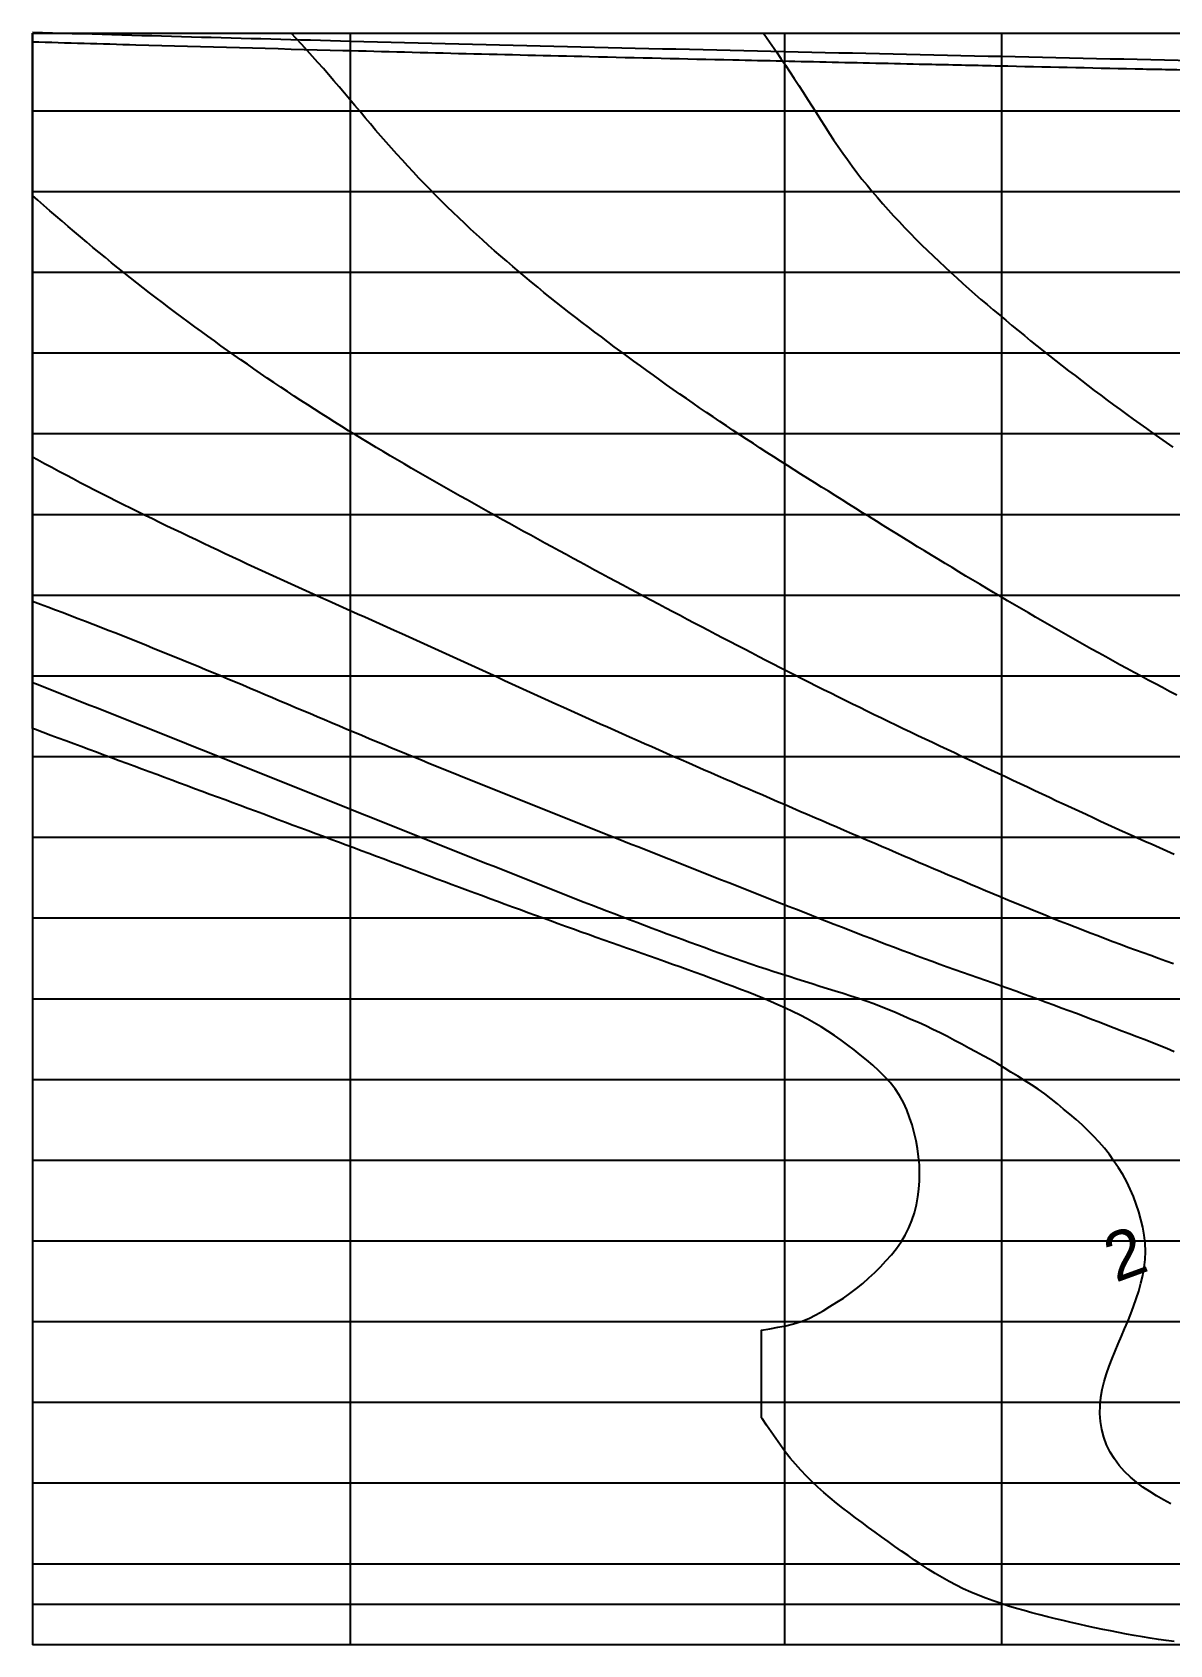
# Model space of a CAD drawing. Header units: millimetres. Extents: x 219888 to 472088, y 91183 to 209983.
# Drawn here: x 236014 to 250106, y 153745 to 173722 of the extents above; entities that cross this region are included whole.
import ezdxf

# ---------------------------------------------------------------- set-up
doc = ezdxf.new("R2010")
doc.units = ezdxf.units.MM
for name, color, linetype in [('Buttocks', 7, 'Continuous'), ('图纸', 7, 'Continuous'), ('网格线和标注', 7, 'Continuous')]:
    doc.layers.add(name, color=color, linetype=linetype)
doc.styles.get("Standard").update_dxf_attribs({"font": 'arial.ttf', "height": 600})

msp = doc.modelspace()

# ---------------------------------------------------------------- linework, layer by layer
at = {"layer": 'Buttocks', "color": 135}
for points in [[(250162.284, 163535.354), (250071.254, 163575.594), (249979.734, 163616.244), (249888.354, 163656.924), (249796.864, 163697.704), (249705.804, 163738.344), (249614.414, 163779.154), (249522.874, 163820.094), (249431.554, 163861.264), (249340.754, 163903.194), (249250.174, 163945.174), (249159.354, 163987.294), (249068.804, 164029.244), (248978.004, 164071.284), (248887.394, 164113.214), (248796.454, 164155.284), (248704.754, 164197.774), (248615.094, 164239.954), (248524.674, 164282.484), (248434.094, 164325.084), (248343.434, 164367.724), (248253.024, 164410.244), (248162.124, 164452.974), (248071.474, 164495.514), (247980.744, 164537.734), (247890.374, 164579.884), (247799.664, 164622.364), (247709.274, 164664.784), (247618.544, 164707.434), (247528.204, 164750.024), (247437.794, 164792.824), (247347.284, 164835.654), (247256.594, 164878.364), (247166.814, 164920.784), (247075.824, 164963.984), (246985.894, 165006.824), (246895.574, 165049.934), (246805.294, 165093.074), (246714.834, 165136.344), (246624.654, 165179.814), (246534.924, 165223.404), (246445.264, 165267.014), (246355.224, 165310.884), (246265.174, 165354.864), (246175.514, 165398.814), (246085.674, 165443.104), (245995.754, 165487.694), (245906.614, 165532.134), (245816.504, 165577.074), (245727.474, 165621.494), (245638.004, 165666.554), (245548.764, 165711.754), (245459.994, 165756.874), (245370.594, 165802.464), (245281.374, 165848.144), (245192.494, 165893.874), (245103.374, 165939.944), (245014.984, 165985.794), (244926.034, 166031.944), (244836.884, 166077.894), (244748.404, 166123.634), (244659.674, 166169.734), (244570.924, 166215.974), (244482.304, 166262.244), (244393.694, 166308.594), (244305.244, 166354.944), (244216.354, 166401.604), (244127.944, 166448.074), (244039.584, 166494.584), (243950.884, 166541.364), (243861.904, 166588.534), (243774.064, 166635.294), (243685.804, 166682.074), (243597.284, 166728.994), (243509.034, 166775.824), (243420.804, 166822.724), (243332.474, 166869.804), (243244.144, 166917.034), (243156.084, 166964.294), (243067.914, 167011.784), (242979.914, 167059.374), (242892.254, 167106.954), (242804.234, 167154.884), (242716.384, 167202.744), (242628.324, 167250.624), (242540.114, 167298.304), (242452.384, 167345.874), (242364.594, 167393.794), (242276.774, 167441.894), (242189.574, 167489.774), (242101.824, 167538.044), (242014.044, 167586.414), (241926.404, 167634.804), (241838.944, 167683.164), (241751.514, 167731.614), (241663.834, 167780.324), (241576.494, 167829.034), (241489.034, 167878.164), (241402.204, 167927.204), (241314.754, 167976.384), (241227.674, 168025.344), (241140.774, 168074.384), (241053.854, 168123.724), (240966.864, 168173.414), (240880.024, 168223.294), (240793.544, 168273.244), (240707.274, 168323.304), (240620.494, 168373.894), (240534.304, 168424.314), (240448.004, 168474.994), (240361.824, 168525.864), (240275.464, 168577.304), (240190.074, 168629.024), (240104.524, 168680.844), (240019.134, 168732.694), (239933.804, 168784.854), (239848.824, 168837.324), (239763.974, 168890.234), (239679.334, 168943.504), (239594.504, 168997.354), (239510.444, 169051.124), (239426.384, 169105.284), (239342.524, 169159.714), (239258.854, 169214.514), (239175.374, 169269.934), (239092.354, 169325.774), (239009.214, 169381.614), (238926.544, 169437.364), (238843.874, 169493.884), (238761.384, 169550.884), (238679.604, 169607.764), (238597.284, 169665.324), (238515.774, 169722.614), (238433.854, 169780.544), (238352.484, 169838.524), (238271.144, 169896.934), (238190.084, 169955.544), (238109.194, 170014.264), (238028.194, 170073.144), (237947.144, 170132.324), (237867.294, 170191.734), (237787.114, 170251.694), (237707.134, 170311.754), (237627.214, 170372.074), (237547.754, 170432.544), (237468.264, 170493.684), (237389.384, 170555.064), (237310.714, 170616.814), (237232.394, 170678.634), (237153.794, 170740.964), (237075.314, 170803.564), (236997.724, 170866.744), (236920.564, 170929.744), (236843.214, 170993.094), (236765.894, 171056.904), (236689.174, 171120.904), (236612.684, 171185.334), (236536.374, 171250.084), (236460.104, 171315.114), (236384.604, 171379.894), (236308.564, 171445.584), (236233.204, 171511.104), (236158.054, 171576.714), (236082.454, 171642.934), (236017.754, 171700.054), (236017.754, 171714.914), (236017.754, 171813.844), (236017.754, 171915.174), (236017.754, 172014.164), (236017.754, 172115.154), (236017.754, 172214.504), (236017.754, 172314.434), (236017.754, 172415.134), (236017.754, 172514.794), (236017.754, 172614.714), (236017.754, 172714.704), (236017.754, 172814.584), (236017.754, 172915.344), (236017.754, 173015.164), (236017.754, 173115.564), (236017.754, 173215.294), (236017.754, 173314.394), (236017.754, 173413.964), (236017.754, 173513.864), (236017.754, 173614.074), (236017.754, 173709.61)], [(250152.074, 162180.094), (250058.704, 162213.934), (249964.904, 162247.934), (249870.604, 162282.144), (249776.564, 162316.294), (249682.664, 162350.444), (249588.274, 162384.814), (249494.674, 162418.954), (249400.654, 162453.944), (249307.484, 162489.644), (249213.984, 162525.664), (249120.924, 162561.644), (249027.744, 162597.794), (248934.544, 162634.044), (248841.214, 162670.404), (248747.754, 162706.874), (248654.864, 162743.884), (248562.504, 162781.424), (248469.894, 162819.114), (248377.404, 162856.834), (248284.574, 162894.814), (248191.954, 162932.914), (248099.564, 162971.204), (248007.174, 163009.514), (247914.894, 163047.694), (247822.764, 163086.144), (247730.524, 163124.904), (247638.394, 163163.734), (247546.094, 163202.684), (247454.074, 163241.554), (247361.364, 163280.684), (247269.944, 163319.474), (247177.904, 163358.734), (247086.124, 163397.924), (246994.054, 163437.274), (246901.924, 163476.674), (246809.954, 163516.064), (246717.854, 163555.684), (246626.134, 163595.344), (246534.244, 163634.794), (246442.424, 163674.154), (246350.444, 163713.584), (246258.674, 163752.964), (246166.854, 163792.424), (246074.604, 163832.204), (245982.684, 163872.044), (245891.134, 163911.764), (245799.514, 163951.304), (245707.774, 163990.704), (245615.694, 164030.194), (245523.794, 164069.664), (245432.224, 164109.064), (245340.064, 164148.844), (245248.444, 164188.474), (245156.494, 164228.294), (245064.614, 164268.094), (244972.964, 164307.764), (244880.904, 164347.464), (244788.914, 164386.964), (244697.664, 164426.334), (244605.544, 164466.254), (244513.854, 164506.074), (244422.384, 164545.864), (244330.714, 164585.774), (244239.124, 164625.684), (244147.094, 164665.844), (244055.324, 164705.944), (243963.674, 164746.124), (243871.994, 164786.644), (243780.844, 164826.884), (243689.064, 164867.274), (243597.984, 164907.404), (243506.634, 164947.774), (243414.924, 164988.424), (243323.704, 165029.004), (243232.384, 165069.774), (243140.974, 165110.714), (243049.994, 165151.554), (242958.774, 165192.574), (242867.344, 165233.754), (242776.064, 165274.924), (242685.044, 165316.004), (242593.684, 165357.234), (242502.604, 165398.504), (242411.864, 165439.654), (242320.804, 165480.994), (242229.654, 165522.414), (242138.474, 165563.884), (242047.574, 165605.274), (241956.374, 165646.854), (241865.714, 165688.254), (241774.304, 165730.054), (241683.584, 165771.584), (241592.874, 165813.144), (241501.594, 165854.974), (241410.594, 165896.594), (241319.334, 165937.714), (241228.104, 165978.914), (241137.454, 166019.924), (241046.204, 166061.244), (240955.044, 166102.544), (240864.074, 166143.784), (240772.954, 166185.114), (240681.754, 166226.504), (240590.924, 166267.734), (240499.444, 166309.274), (240408.624, 166350.514), (240317.584, 166391.834), (240226.404, 166433.144), (240134.604, 166473.984), (240043.704, 166514.424), (239952.424, 166555.134), (239861.194, 166595.894), (239769.904, 166636.734), (239678.574, 166677.674), (239587.154, 166718.744), (239495.914, 166759.844), (239404.734, 166801.054), (239313.584, 166842.454), (239222.944, 166883.924), (239131.804, 166926.104), (239040.934, 166967.874), (238949.944, 167009.124), (238858.844, 167050.404), (238767.704, 167092.024), (238677.014, 167133.854), (238586.634, 167175.884), (238496.074, 167218.224), (238405.234, 167260.864), (238314.974, 167303.324), (238224.274, 167346.094), (238133.974, 167388.814), (238043.354, 167432.114), (237953.554, 167475.104), (237863.144, 167518.114), (237772.704, 167561.214), (237683.064, 167604.144), (237592.484, 167647.874), (237502.344, 167691.784), (237413.044, 167735.614), (237323.204, 167779.934), (237233.524, 167824.344), (237143.734, 167868.984), (237054.044, 167913.954), (236965.414, 167959.244), (236876.144, 168004.584), (236787.214, 168049.844), (236698.344, 168095.374), (236609.484, 168141.394), (236520.604, 168187.984), (236432.554, 168234.654), (236344.394, 168281.744), (236255.994, 168329.194), (236168.024, 168376.594), (236080.034, 168424.204), (236017.754, 168458.384), (236017.754, 168487.914), (236017.754, 168588.844), (236017.754, 168688.634), (236017.754, 168787.834), (236017.754, 168888.624), (236017.754, 168989.404), (236017.754, 169089.664), (236017.754, 169189.894), (236017.754, 169290.324), (236017.754, 169387.684), (236017.754, 169488.574), (236017.754, 169589.344), (236017.754, 169689.684), (236017.754, 169789.954), (236017.754, 169888.384), (236017.754, 169989.544), (236017.754, 170090.214), (236017.754, 170188.454), (236017.754, 170290.374), (236017.754, 170388.324), (236017.754, 170490.334), (236017.754, 170588.324), (236017.754, 170690.084), (236017.754, 170788.434), (236017.754, 170890.294), (236017.754, 170988.444), (236017.754, 171090.544), (236017.754, 171188.414), (236017.754, 171290.234), (236017.754, 171390.434), (236017.754, 171490.084), (236017.754, 171590.354), (236017.754, 171690.404), (236017.754, 171790.354), (236017.754, 171890.444), (236017.754, 171989.924), (236017.754, 172088.384), (236017.754, 172190.594), (236017.754, 172290.474), (236017.754, 172390.384), (236017.754, 172490.594), (236017.754, 172590.524), (236017.754, 172688.034), (236017.754, 172789.804), (236017.754, 172890.694), (236017.754, 172989.284), (236017.754, 173090.484), (236017.754, 173189.544), (236017.754, 173287.554), (236017.754, 173390.324), (236017.754, 173490.154), (236017.754, 173589.834), (236017.754, 173689.084), (236017.754, 173709.61)], [(250161.834, 161091.784), (250069.394, 161130.384), (249976.834, 161168.334), (249884.554, 161205.164), (249791.184, 161241.544), (249697.684, 161277.274), (249603.904, 161312.684), (249510.674, 161347.674), (249416.504, 161383.424), (249323.684, 161420.194), (249231.174, 161456.364), (249137.884, 161492.524), (249044.134, 161528.394), (248950.184, 161563.744), (248856.474, 161598.274), (248762.424, 161632.154), (248668.694, 161667.444), (248575.884, 161703.554), (248482.264, 161738.764), (248388.204, 161773.144), (248294.164, 161806.774), (248199.824, 161840.024), (248105.014, 161873.184), (248010.814, 161906.224), (247916.674, 161939.354), (247822.144, 161972.554), (247728.044, 162005.564), (247633.554, 162038.764), (247539.444, 162071.994), (247444.704, 162105.814), (247350.804, 162139.594), (247256.644, 162173.534), (247162.644, 162207.784), (247068.594, 162242.424), (246975.374, 162276.984), (246881.654, 162311.854), (246788.054, 162346.764), (246694.274, 162381.774), (246599.974, 162417.104), (246507.384, 162452.744), (246414.084, 162488.794), (246320.594, 162524.934), (246227.384, 162560.984), (246134.024, 162597.094), (246040.704, 162633.204), (245947.334, 162669.344), (245854.054, 162705.444), (245760.804, 162742.034), (245667.914, 162778.664), (245575.454, 162815.124), (245482.274, 162851.864), (245389.474, 162888.444), (245296.414, 162925.134), (245203.054, 162961.924), (245109.794, 162998.684), (245016.774, 163035.344), (244923.524, 163072.084), (244830.484, 163108.734), (244737.574, 163145.484), (244644.604, 163182.304), (244551.814, 163219.064), (244458.214, 163256.144), (244365.754, 163292.774), (244273.064, 163329.494), (244179.864, 163366.414), (244087.094, 163403.154), (243993.734, 163440.114), (243900.624, 163476.964), (243807.654, 163513.724), (243714.784, 163550.394), (243621.104, 163587.354), (243528.324, 163624.034), (243435.404, 163660.854), (243342.444, 163697.734), (243250.294, 163734.314), (243157.034, 163771.344), (243064.014, 163808.284), (242971.184, 163845.154), (242878.004, 163882.154), (242784.554, 163919.244), (242691.954, 163955.974), (242598.974, 163992.814), (242505.774, 164029.684), (242412.924, 164066.484), (242319.804, 164103.584), (242227.564, 164140.454), (242134.534, 164177.694), (242041.734, 164214.884), (241949.314, 164251.944), (241856.114, 164289.324), (241762.934, 164326.704), (241670.414, 164363.824), (241577.434, 164401.124), (241484.664, 164438.334), (241391.664, 164475.594), (241298.614, 164512.924), (241206.174, 164550.594), (241114.164, 164588.254), (241021.404, 164626.274), (240928.884, 164664.224), (240836.274, 164702.234), (240743.534, 164740.314), (240650.984, 164778.344), (240558.464, 164816.374), (240466.014, 164854.404), (240374.054, 164892.284), (240281.124, 164930.714), (240188.464, 164969.594), (240096.524, 165008.304), (240004.644, 165046.984), (239913.044, 165085.564), (239820.404, 165124.594), (239728.204, 165163.464), (239636.184, 165202.304), (239543.664, 165241.394), (239452.084, 165280.144), (239359.484, 165319.364), (239267.824, 165358.224), (239175.404, 165397.424), (239082.924, 165436.654), (238991.444, 165475.384), (238899.094, 165514.394), (238806.814, 165553.384), (238714.514, 165592.374), (238622.584, 165631.184), (238530.604, 165669.974), (238438.604, 165708.724), (238346.274, 165747.534), (238253.714, 165786.304), (238161.394, 165824.804), (238069.164, 165863.064), (237976.904, 165901.124), (237884.064, 165939.164), (237791.264, 165976.924), (237699.094, 166014.274), (237606.554, 166051.674), (237513.734, 166089.134), (237420.234, 166126.804), (237327.704, 166164.014), (237234.844, 166201.254), (237142.034, 166238.334), (237049.104, 166275.194), (236956.034, 166311.764), (236863.004, 166347.944), (236769.444, 166384.064), (236676.044, 166419.984), (236582.694, 166455.804), (236489.394, 166491.534), (236396.144, 166527.204), (236302.634, 166562.914), (236209.334, 166598.454), (236114.994, 166634.234), (236017.754, 166670.944), (236017.754, 166770.874), (236017.754, 166867.814), (236017.754, 166970.944), (236017.754, 167069.274), (236017.754, 167169.844), (236017.754, 167270.544), (236017.754, 167369.054), (236017.754, 167471.144), (236017.754, 167567.714), (236017.754, 167670.784), (236017.754, 167771.494), (236017.754, 167870.954), (236017.754, 167970.334), (236017.754, 168067.594), (236017.754, 168166.584), (236017.754, 168267.854), (236017.754, 168367.024), (236017.754, 168468.154), (236017.754, 168569.994), (236017.754, 168671.034), (236017.754, 168771.034), (236017.754, 168868.804), (236017.754, 168968.774), (236017.754, 169070.904), (236017.754, 169171.184), (236017.754, 169267.164), (236017.754, 169370.204), (236017.754, 169471.854), (236017.754, 169570.124), (236017.754, 169669.024), (236017.754, 169771.774), (236017.754, 169868.834), (236017.754, 169970.634), (236017.754, 170070.674), (236017.754, 170170.414), (236017.754, 170269.194), (236017.754, 170371.434), (236017.754, 170468.184), (236017.754, 170571.944), (236017.754, 170669.764), (236017.754, 170770.724), (236017.754, 170871.644), (236017.754, 170967.354), (236017.754, 171072.054), (236017.754, 171169.664), (236017.754, 171271.144), (236017.754, 171369.564), (236017.754, 171469.604), (236017.754, 171569.074), (236017.754, 171671.934), (236017.754, 171770.794), (236017.754, 171870.744), (236017.754, 171970.694), (236017.754, 172068.474), (236017.754, 172170.194), (236017.754, 172271.314), (236017.754, 172370.204), (236017.754, 172467.674), (236017.754, 172571.154), (236017.754, 172671.044), (236017.754, 172769.024), (236017.754, 172872.044), (236017.754, 172969.204), (236017.754, 173070.624), (236017.754, 173170.794), (236017.754, 173267.344), (236017.754, 173369.584), (236017.754, 173471.174), (236017.754, 173571.814), (236017.754, 173671.374), (236017.754, 173709.61)], [(250117.714, 155492.424), (250029.454, 155539.284), (249942.904, 155589.114), (249857.824, 155642.054), (249774.674, 155698.344), (249694.774, 155758.154), (249618.394, 155822.084), (249544.854, 155890.974), (249477.564, 155964.994), (249420.484, 156047.344), (249366.034, 156130.944), (249321.314, 156220.464), (249287.644, 156314.874), (249263.444, 156411.074), (249248.034, 156510.774), (249241.634, 156610.184), (249243.504, 156710.204), (249253.584, 156810.264), (249270.874, 156908.044), (249294.704, 157005.704), (249323.454, 157101.154), (249356.124, 157195.894), (249391.974, 157289.984), (249429.634, 157381.884), (249468.194, 157474.514), (249508.024, 157566.154), (249547.614, 157658.204), (249585.764, 157750.144), (249622.774, 157843.504), (249658.134, 157937.164), (249691.654, 158031.414), (249722.594, 158126.594), (249749.944, 158222.694), (249772.894, 158320.544), (249790.154, 158418.344), (249801.184, 158518.234), (249804.604, 158617.624), (249800.214, 158718.344), (249789.204, 158817.304), (249772.154, 158916.404), (249750.034, 159013.264), (249722.964, 159109.924), (249691.744, 159204.994), (249656.784, 159298.574), (249617.774, 159390.844), (249573.924, 159480.684), (249525.174, 159568.714), (249472.134, 159653.024), (249415.474, 159735.674), (249359.044, 159817.934), (249296.704, 159896.054), (249230.884, 159971.414), (249162.644, 160045.064), (249092.534, 160116.584), (249020.604, 160185.284), (248945.814, 160252.434), (248870.364, 160317.414), (248791.884, 160380.504), (248715.954, 160444.954), (248638.144, 160508.204), (248558.034, 160568.204), (248476.654, 160626.164), (248393.264, 160681.784), (248308.554, 160734.434), (248222.554, 160786.954), (248138.614, 160840.354), (248053.304, 160892.974), (247967.264, 160944.344), (247880.634, 160993.754), (247792.924, 161042.384), (247705.854, 161089.784), (247615.944, 161136.584), (247528.474, 161183.794), (247440.764, 161231.884), (247351.894, 161278.844), (247263.014, 161323.754), (247173.024, 161367.644), (247082.674, 161410.614), (246991.974, 161452.664), (246899.934, 161492.654), (246808.814, 161532.694), (246716.974, 161573.184), (246624.624, 161612.614), (246532.444, 161649.734), (246438.574, 161684.964), (246344.104, 161718.184), (246249.144, 161749.974), (246154.364, 161780.724), (246058.884, 161810.954), (245962.344, 161840.314), (245867.554, 161870.094), (245772.244, 161900.524), (245677.034, 161930.994), (245581.854, 161961.444), (245486.554, 161991.884), (245390.774, 162022.374), (245295.744, 162052.454), (245200.524, 162082.544), (245104.874, 162112.964), (245009.514, 162143.914), (244914.784, 162175.674), (244820.364, 162208.304), (244725.774, 162241.664), (244631.684, 162275.244), (244537.294, 162309.114), (244443.564, 162342.834), (244349.244, 162376.904), (244255.094, 162411.084), (244161.224, 162445.374), (244067.144, 162479.954), (243973.844, 162514.484), (243879.824, 162549.504), (243785.904, 162584.704), (243692.414, 162619.944), (243599.294, 162655.194), (243505.484, 162690.834), (243412.144, 162726.404), (243318.404, 162762.224), (243224.874, 162798.054), (243131.454, 162833.924), (243037.854, 162869.954), (242944.664, 162905.914), (242851.324, 162942.054), (242757.664, 162978.614), (242665.124, 163015.104), (242572.264, 163051.864), (242479.294, 163088.704), (242386.014, 163125.704), (242293.434, 163162.444), (242200.674, 163199.284), (242107.524, 163236.294), (242014.444, 163273.284), (241921.334, 163310.304), (241827.924, 163347.464), (241735.254, 163384.354), (241642.294, 163421.364), (241549.414, 163458.364), (241456.654, 163495.334), (241363.864, 163532.344), (241270.654, 163569.534), (241177.374, 163606.774), (241084.464, 163643.884), (240991.584, 163680.984), (240899.094, 163717.944), (240805.994, 163755.164), (240713.384, 163792.184), (240620.274, 163829.414), (240527.144, 163866.654), (240434.024, 163903.874), (240341.744, 163940.754), (240248.444, 163978.004), (240155.064, 164015.214), (240062.054, 164052.174), (239969.574, 164088.994), (239876.514, 164126.244), (239783.554, 164163.554), (239690.824, 164200.804), (239598.514, 164237.894), (239505.614, 164275.214), (239412.284, 164312.694), (239319.514, 164349.914), (239226.264, 164387.304), (239133.504, 164424.464), (239041.144, 164461.424), (238947.964, 164498.674), (238855.034, 164535.794), (238762.134, 164572.874), (238668.864, 164610.084), (238576.054, 164647.084), (238483.324, 164684.044), (238390.704, 164720.934), (238297.434, 164758.094), (238204.204, 164795.224), (238110.704, 164832.484), (238018.194, 164869.494), (237925.214, 164906.594), (237832.654, 164943.484), (237739.834, 164980.474), (237646.944, 165017.464), (237553.854, 165054.544), (237461.084, 165091.484), (237368.034, 165128.524), (237274.854, 165165.614), (237181.474, 165202.774), (237089.044, 165239.544), (236995.864, 165276.584), (236902.054, 165313.744), (236809.524, 165350.284), (236716.844, 165386.924), (236623.534, 165423.824), (236530.774, 165460.524), (236437.864, 165497.274), (236344.804, 165534.094), (236251.924, 165570.844), (236158.754, 165607.704), (236065.494, 165644.604), (236017.754, 165663.494), (236017.754, 165713.764), (236017.754, 165815.724), (236017.754, 165914.014), (236017.754, 166013.034), (236017.754, 166116.014), (236017.754, 166213.814), (236017.754, 166314.444), (236017.754, 166415.114), (236017.754, 166514.554), (236017.754, 166613.984), (236017.754, 166715.074), (236017.754, 166813.524), (236017.754, 166916.344), (236017.754, 167013.964), (236017.754, 167117.054), (236017.754, 167214.654), (236017.754, 167316.664), (236017.754, 167414.924), (236017.754, 167516.954), (236017.754, 167615.024), (236017.754, 167716.964), (236017.754, 167814.544), (236017.754, 167916.044), (236017.754, 168017.294), (236017.754, 168117.054), (236017.754, 168217.144), (236017.754, 168317.154), (236017.754, 168417.024), (236017.754, 168516.514), (236017.754, 168615.704), (236017.754, 168714.924), (236017.754, 168816.794), (236017.754, 168917.504), (236017.754, 169016.084), (236017.754, 169115.024), (236017.754, 169218.044), (236017.754, 169316.534), (236017.754, 169415.464), (236017.754, 169517.624), (236017.754, 169617.004), (236017.754, 169715.684), (236017.754, 169818.334), (236017.754, 169916.724), (236017.754, 170017.784), (236017.754, 170116.844), (236017.754, 170218.284), (236017.754, 170316.274), (236017.754, 170418.094), (236017.754, 170516.084), (236017.754, 170617.364), (236017.754, 170718.714), (236017.754, 170816.004), (236017.754, 170918.224), (236017.754, 171018.194), (236017.754, 171117.144), (236017.754, 171218.784), (236017.754, 171316.524), (236017.754, 171418.984), (236017.754, 171519.044), (236017.754, 171618.914), (236017.754, 171718.164), (236017.754, 171817.354), (236017.754, 171917.354), (236017.754, 172017.704), (236017.754, 172119.014), (236017.754, 172219.384), (236017.754, 172319.134), (236017.754, 172419.754), (236017.754, 172519.314), (236017.754, 172617.904), (236017.754, 172716.704), (236017.754, 172819.994), (236017.754, 172918.344), (236017.754, 173017.554), (236017.754, 173118.654), (236017.754, 173219.874), (236017.754, 173320.004), (236017.754, 173419.234), (236017.754, 173519.384), (236017.754, 173618.684), (236017.754, 173709.61)], [(250162.864, 153783.984), (250062.774, 153796.234), (249966.714, 153809.414), (249864.794, 153824.824), (249767.364, 153840.804), (249667.324, 153858.364), (249569.054, 153876.564), (249472.234, 153895.254), (249372.444, 153915.204), (249276.954, 153934.844), (249176.194, 153956.154), (249081.694, 153976.674), (248980.114, 153999.324), (248885.984, 154020.854), (248785.974, 154044.334), (248690.964, 154067.224), (248591.774, 154091.754), (248496.564, 154115.964), (248398.584, 154141.694), (248302.594, 154167.904), (248206.334, 154195.434), (248109.564, 154224.674), (248016.284, 154254.534), (247919.374, 154287.534), (247826.024, 154321.484), (247734.274, 154357.244), (247641.314, 154396.344), (247548.704, 154438.594), (247460.004, 154482.534), (247373.174, 154528.594), (247286.204, 154577.014), (247198.364, 154628.544), (247111.324, 154682.604), (247027.754, 154737.064), (246945.614, 154792.564), (246864.464, 154848.744), (246783.004, 154905.744), (246701.374, 154963.294), (246617.914, 155022.674), (246536.754, 155080.914), (246457.094, 155138.544), (246375.804, 155197.884), (246294.234, 155258.024), (246213.754, 155318.014), (246135.064, 155377.464), (246056.824, 155437.724), (245977.364, 155500.514), (245898.834, 155564.624), (245822.014, 155629.904), (245747.564, 155696.284), (245675.104, 155764.644), (245605.084, 155834.614), (245537.034, 155906.624), (245470.604, 155981.104), (245405.844, 156058.054), (245343.464, 156136.604), (245283.754, 156216.084), (245224.184, 156299.084), (245167.014, 156381.624), (245110.574, 156465.114), (245055.344, 156547.894), (245048.804, 156557.724), (245048.804, 156644.844), (245048.804, 156744.674), (245048.804, 156846.334), (245048.804, 156946.054), (245048.804, 157045.904), (245048.804, 157145.064), (245048.804, 157244.604), (245048.804, 157344.474), (245048.804, 157445.944), (245048.804, 157546.454), (245049.054, 157643.464), (245150.214, 157659.734), (245251.274, 157677.354), (245349.664, 157697.114), (245444.344, 157719.934), (245539.494, 157749.214), (245633.994, 157786.794), (245722.174, 157831.124), (245811.514, 157882.394), (245895.484, 157934.004), (245980.524, 157986.944), (246064.804, 158040.384), (246144.764, 158096.024), (246225.014, 158157.644), (246302.534, 158222.054), (246378.994, 158289.444), (246452.004, 158357.504), (246522.064, 158426.804), (246590.494, 158499.054), (246657.814, 158575.624), (246721.164, 158654.414), (246778.554, 158735.184), (246829.434, 158819.674), (246873.964, 158908.254), (246912.964, 159002.764), (246944.014, 159097.324), (246968.794, 159195.904), (246986.664, 159293.384), (246999.044, 159390.804), (247006.324, 159490.494), (247008.044, 159590.674), (247004.364, 159690.464), (246995.474, 159790.454), (246981.594, 159890.744), (246963.484, 159988.994), (246940.664, 160088.324), (246914.024, 160184.544), (246883.584, 160277.664), (246847.274, 160372.144), (246806.514, 160461.874), (246758.074, 160550.314), (246703.644, 160632.264), (246640.834, 160711.754), (246574.404, 160784.804), (246502.514, 160856.064), (246428.964, 160923.414), (246351.054, 160990.354), (246272.924, 161054.114), (246195.404, 161114.574), (246117.524, 161173.064), (246035.534, 161233.184), (245952.764, 161292.274), (245871.134, 161347.424), (245786.994, 161400.374), (245700.324, 161451.264), (245612.524, 161499.614), (245525.804, 161544.704), (245433.584, 161590.284), (245345.154, 161632.044), (245252.494, 161674.024), (245161.284, 161713.814), (245066.664, 161753.664), (244975.974, 161790.654), (244881.604, 161828.114), (244789.584, 161863.834), (244695.934, 161899.534), (244603.404, 161934.314), (244508.544, 161969.594), (244415.244, 162003.984), (244322.014, 162038.104), (244225.214, 162073.284), (244134.394, 162106.104), (244036.454, 162141.324), (243946.264, 162173.624), (243848.444, 162208.524), (243755.824, 162241.474), (243663.184, 162274.354), (243566.114, 162308.734), (243473.974, 162341.334), (243377.864, 162375.304), (243283.324, 162408.714), (243190.484, 162441.524), (243094.264, 162475.564), (243001.894, 162508.284), (242906.544, 162542.144), (242814.584, 162574.884), (242718.054, 162609.364), (242622.484, 162643.654), (242530.934, 162676.634), (242434.844, 162711.404), (242343.124, 162744.724), (242247.584, 162779.544), (242153.224, 162814.054), (242061.774, 162847.584), (241964.514, 162883.334), (241871.914, 162917.434), (241779.204, 162951.654), (241682.364, 162987.454), (241591.524, 163021.104), (241496.524, 163056.344), (241404.974, 163090.354), (241308.884, 163126.094), (241214.614, 163161.214), (241123.174, 163195.314), (241026.294, 163231.474), (240933.454, 163266.164), (240842.054, 163300.334), (240746.844, 163335.954), (240653.234, 163370.984), (240558.604, 163406.414), (240464.754, 163441.564), (240374.404, 163475.404), (240277.314, 163511.764), (240183.774, 163546.784), (240091.184, 163581.444), (239996.364, 163616.934), (239904.664, 163651.234), (239810.344, 163686.494), (239712.884, 163722.894), (239621.444, 163757.034), (239528.244, 163791.804), (239433.674, 163827.064), (239342.254, 163861.134), (239248.264, 163896.144), (239152.344, 163931.854), (239060.344, 163966.104), (238964.774, 164001.664), (238869.854, 164036.974), (238778.904, 164070.794), (238683.924, 164106.114), (238590.884, 164140.694), (238498.504, 164175.034), (238403.294, 164210.414), (238309.714, 164245.184), (238216.254, 164279.894), (238120.034, 164315.634), (238026.104, 164350.504), (237934.084, 164384.674), (237838.774, 164420.044), (237744.014, 164455.214), (237653.314, 164488.874), (237558.154, 164524.174), (237464.754, 164558.824), (237372.344, 164593.104), (237277.304, 164628.344), (237184.304, 164662.834), (237091.654, 164697.194), (236996.344, 164732.534), (236902.734, 164767.244), (236810.384, 164801.474), (236714.644, 164836.974), (236619.924, 164872.084), (236527.674, 164906.274), (236431.864, 164941.784), (236337.174, 164976.884), (236245.724, 165010.784), (236150.254, 165046.164), (236054.504, 165081.654), (236017.754, 165095.274), (236017.754, 165158.754), (236017.754, 165260.424), (236017.754, 165356.924), (236017.754, 165459.924), (236017.754, 165561.444), (236017.754, 165659.654), (236017.754, 165754.204), (236017.754, 165861.764), (236017.754, 165959.264), (236017.754, 166061.364), (236017.754, 166157.674), (236017.754, 166257.634), (236017.754, 166358.594), (236017.754, 166462.044), (236017.754, 166560.904), (236017.754, 166659.584), (236017.754, 166759.754), (236017.754, 166859.664), (236017.754, 166956.914), (236017.754, 167062.994), (236017.754, 167159.124), (236017.754, 167258.674), (236017.754, 167361.674), (236017.754, 167458.364), (236017.754, 167562.934), (236017.754, 167663.254), (236017.754, 167760.104), (236017.754, 167856.054), (236017.754, 167958.094), (236017.754, 168060.754), (236017.754, 168155.254), (236017.754, 168258.014), (236017.754, 168360.994), (236017.754, 168461.204), (236017.754, 168559.614), (236017.754, 168660.824), (236017.754, 168764.224), (236017.754, 168855.704), (236017.754, 168961.934), (236017.754, 169061.894), (236017.754, 169160.924), (236017.754, 169262.454), (236017.754, 169358.034), (236017.754, 169462.684), (236017.754, 169558.324), (236017.754, 169662.364), (236017.754, 169761.374), (236017.754, 169864.154), (236017.754, 169958.174), (236017.754, 170063.104), (236017.754, 170161.844), (236017.754, 170259.884), (236017.754, 170362.834), (236017.754, 170462.844), (236017.754, 170558.504), (236017.754, 170661.794), (236017.754, 170763.154), (236017.754, 170862.064), (236017.754, 170959.774), (236017.754, 171062.474), (236017.754, 171162.734), (236017.754, 171258.924), (236017.754, 171362.084), (236017.754, 171462.614), (236017.754, 171560.984), (236017.754, 171661.014), (236017.754, 171762.604), (236017.754, 171863.564), (236017.754, 171963.804), (236017.754, 172060.494), (236017.754, 172160.564), (236017.754, 172263.764), (236017.754, 172366.894), (236017.754, 172466.074), (236017.754, 172563.634), (236017.754, 172665.994), (236017.754, 172766.374), (236017.754, 172865.684), (236017.754, 172966.454), (236017.754, 173065.054), (236017.754, 173165.004), (236017.754, 173266.934), (236017.754, 173367.424), (236017.754, 173463.974), (236017.754, 173567.484), (236017.754, 173601.244), (236017.754, 173662.354), (236017.754, 173709.61)], [(250193.314, 165508.604), (250104.924, 165555.114), (250016.234, 165601.954), (249928.084, 165648.644), (249839.884, 165695.564), (249751.544, 165742.834), (249663.474, 165790.224), (249575.484, 165837.744), (249487.284, 165885.524), (249399.424, 165933.504), (249312.414, 165982.444), (249225.404, 166031.424), (249138.284, 166080.504), (249051.034, 166129.704), (248963.554, 166179.084), (248876.544, 166228.234), (248789.554, 166277.424), (248702.304, 166327.014), (248616.074, 166376.774), (248529.404, 166426.904), (248442.814, 166477.094), (248356.434, 166527.294), (248269.894, 166577.774), (248183.364, 166628.414), (248096.964, 166679.084), (248010.424, 166729.764), (247924.364, 166780.314), (247838.844, 166831.054), (247752.734, 166882.304), (247666.934, 166933.484), (247580.854, 166984.964), (247494.894, 167036.614), (247409.124, 167088.784), (247324.124, 167140.644), (247238.494, 167192.544), (247153.084, 167244.384), (247067.704, 167296.414), (246982.504, 167348.614), (246897.394, 167400.974), (246812.044, 167453.604), (246726.744, 167506.284), (246641.334, 167558.954), (246556.194, 167611.254), (246471.304, 167663.804), (246386.324, 167716.514), (246301.334, 167769.324), (246216.314, 167822.224), (246131.584, 167875.054), (246046.584, 167928.194), (245961.754, 167981.374), (245877.124, 168034.464), (245792.154, 168087.574), (245707.334, 168140.544), (245622.674, 168193.684), (245537.954, 168247.074), (245453.374, 168300.564), (245369.124, 168354.044), (245284.744, 168407.834), (245200.124, 168462.064), (245116.474, 168515.994), (245032.294, 168570.554), (244948.114, 168625.244), (244864.094, 168679.684), (244780.484, 168734.294), (244697.224, 168789.374), (244614.164, 168844.734), (244530.874, 168900.604), (244448.084, 168956.454), (244365.294, 169012.654), (244282.544, 169069.214), (244200.204, 169125.824), (244118.044, 169182.644), (244035.444, 169240.104), (243953.674, 169297.444), (243871.874, 169355.694), (243790.694, 169413.954), (243709.744, 169471.954), (243628.404, 169530.404), (243547.624, 169588.804), (243466.394, 169647.994), (243385.884, 169707.144), (243305.444, 169766.664), (243225.214, 169826.394), (243145.214, 169886.264), (243065.204, 169946.394), (242985.044, 170006.884), (242905.724, 170067.044), (242825.954, 170127.954), (242746.894, 170189.034), (242667.994, 170250.894), (242588.954, 170312.834), (242510.244, 170374.534), (242432.454, 170436.254), (242354.094, 170499.374), (242276.624, 170562.504), (242199.364, 170626.084), (242122.644, 170689.784), (242045.714, 170754.254), (241969.344, 170818.944), (241893.474, 170883.914), (241817.864, 170949.384), (241742.434, 171015.364), (241667.604, 171081.504), (241592.944, 171148.294), (241518.944, 171215.644), (241445.554, 171283.804), (241372.224, 171352.264), (241299.244, 171420.684), (241227.314, 171489.744), (241155.534, 171559.834), (241084.464, 171630.084), (241014.044, 171700.524), (240943.594, 171771.944), (240873.794, 171843.744), (240804.504, 171916.064), (240735.994, 171988.574), (240667.494, 172062.044), (240599.994, 172135.394), (240532.644, 172209.524), (240465.914, 172283.884), (240399.444, 172358.944), (240333.584, 172434.444), (240268.514, 172510.454), (240203.924, 172586.884), (240139.224, 172663.224), (240074.944, 172739.424), (240010.754, 172815.914), (239946.234, 172892.664), (239881.724, 172969.064), (239816.894, 173045.334), (239751.944, 173121.074), (239686.364, 173196.804), (239620.534, 173272.044), (239553.894, 173347.354), (239487.244, 173421.794), (239419.924, 173496.024), (239352.574, 173569.354), (239284.494, 173642.774), (239222.081, 173709.61)], [(245074.322, 173709.61), (245119.454, 173644.114), (245176.044, 173561.654), (245232.474, 173479.094), (245288.704, 173396.384), (245344.664, 173313.494), (245400.294, 173230.304), (245455.294, 173146.954), (245509.774, 173063.184), (245563.714, 172979.034), (245617.194, 172894.554), (245670.504, 172809.944), (245724.024, 172725.674), (245778.134, 172641.604), (245832.384, 172557.624), (245886.214, 172473.444), (245941.044, 172389.564), (245997.424, 172306.804), (246054.624, 172224.724), (246112.394, 172143.314), (246171.084, 172062.244), (246230.844, 171982.244), (246292.524, 171903.384), (246355.854, 171825.904), (246420.424, 171749.374), (246485.544, 171673.604), (246551.164, 171598.044), (246616.734, 171523.044), (246683.944, 171448.864), (246752.794, 171376.114), (246821.864, 171303.744), (246891.394, 171231.614), (246961.284, 171160.144), (247031.784, 171089.434), (247103.094, 171019.384), (247175.054, 170950.204), (247247.974, 170881.564), (247321.324, 170813.634), (247394.594, 170745.864), (247468.244, 170677.914), (247542.354, 170610.734), (247617.214, 170544.164), (247692.324, 170478.234), (247767.804, 170412.614), (247843.614, 170347.364), (247919.704, 170282.754), (247996.624, 170218.874), (248073.604, 170154.974), (248150.474, 170090.804), (248227.544, 170027.014), (248305.074, 169963.624), (248382.794, 169900.684), (248460.584, 169838.094), (248538.734, 169775.534), (248616.834, 169713.334), (248695.234, 169651.744), (248774.374, 169590.284), (248853.494, 169528.894), (248932.804, 169467.624), (249012.134, 169406.664), (249091.574, 169346.004), (249171.234, 169285.494), (249250.874, 169225.244), (249330.734, 169165.034), (249410.314, 169105.344), (249491.554, 169046.404), (249572.784, 168987.644), (249653.884, 168929.164), (249735.214, 168870.754), (249816.454, 168812.704), (249898.084, 168754.724), (249979.594, 168697.124), (250061.424, 168639.604), (250143.144, 168582.484)]]:
    msp.add_lwpolyline(points, dxfattribs=at)
at = {"layer": '网格线和标注'}
for p, q in [((236017.754, 173709.61), (236017.754, 153744.774)), ((239954.694, 173709.61), (239954.694, 153744.774)), ((245333.944, 173709.61), (245333.944, 153744.774)), ((248023.569, 173709.61), (248023.569, 153744.774)), ((321353.505, 172744.774), (236017.754, 172744.774)), ((321353.505, 171744.774), (236017.754, 171744.774)), ((321353.505, 170744.774), (236017.754, 170744.774)), ((321353.505, 169744.774), (236017.754, 169744.774)), ((321353.505, 168744.774), (236017.754, 168744.774)), ((321353.505, 167744.774), (236017.754, 167744.774)), ((321353.505, 166744.774), (236017.754, 166744.774)), ((321353.505, 165744.774), (236017.754, 165744.774)), ((321353.505, 164744.774), (236017.754, 164744.774)), ((321353.505, 163744.774), (236017.754, 163744.774)), ((321353.505, 162744.774), (236017.754, 162744.774)), ((321353.505, 161744.774), (236017.754, 161744.774)), ((321353.505, 160744.774), (236017.754, 160744.774)), ((321353.505, 159744.774), (236017.754, 159744.774)), ((321353.505, 158744.774), (236017.754, 158744.774)), ((321353.505, 157744.774), (236017.754, 157744.774)), ((321353.505, 156744.774), (236017.754, 156744.774)), ((321353.505, 155744.774), (236017.754, 155744.774)), ((321353.505, 154744.774), (236017.754, 154744.774))]:
    msp.add_line(p, q, dxfattribs=at)
at = {"layer": '网格线和标注', "color": 0}
for p, q in [((236017.754, 173709.61), (321353.505, 173709.61)), ((321353.505, 154244.774), (236017.754, 154244.774))]:
    msp.add_line(p, q, dxfattribs=at)
at = {"layer": '网格线和标注', "color": 1}
msp.add_line((321353.505, 153744.774), (236017.754, 153744.774), dxfattribs=at)
at = {"layer": '网格线和标注'}
msp.add_open_spline([(236014.401, 173603.821), (236442.086, 173591.665), (236869.78, 173579.509), (238152.899, 173543.34), (239008.358, 173519.628), (240372.764, 173483.729), (240881.65, 173470.779), (241899.42, 173445.571), (242408.307, 173433.311), (243509.14, 173407.329), (244101.086, 173393.694), (245103.735, 173370.91), (245514.442, 173361.663), (246335.851, 173343.262), (246746.554, 173334.111), (247437.211, 173318.757), (247717.166, 173312.544), (248557.027, 173293.907), (249116.961, 173281.481), (249927.9, 173264.064), (250178.875, 173258.754), (250651.532, 173248.974), (250873.214, 173244.482), (251316.577, 173235.703), (251538.26, 173231.414), (252203.313, 173218.836), (252646.687, 173210.838), (253976.822, 173187.932), (254863.597, 173174.112), (256075.781, 173156.937), (256401.181, 173152.491), (257051.994, 173143.951), (257377.405, 173139.86), (258353.652, 173128.176), (259004.501, 173121.175), (259993.383, 173111.969), (260331.405, 173109.075), (260963.482, 173104.18), (261257.537, 173102.111), (261845.65, 173098.417), (262139.704, 173096.788), (263021.86, 173092.477), (263609.953, 173090.369), (264695.677, 173087.492), (265193.311, 173086.567), (266107.199, 173085.35), (266523.456, 173084.979), (267355.956, 173084.452), (267772.203, 173084.299), (269020.933, 173084.069), (269853.406, 173084.223), (271195.786, 173084.541), (271705.7, 173084.679), (273235.429, 173084.956), (274255.254, 173084.96), (276013.974, 173084.879), (276752.868, 173084.818), (278969.556, 173084.703), (280447.347, 173084.731), (282775.935, 173084.772), (283626.736, 173084.783), (285328.338, 173084.787), (286179.139, 173084.784), (288731.544, 173084.772), (290433.148, 173084.77), (293836.355, 173084.774), (295537.958, 173084.775), (298941.165, 173084.774), (300642.768, 173084.774), (305916.124, 173084.774), (309487.876, 173084.774), (315824.254, 173084.774), (318588.879, 173084.774), (321353.505, 173084.774)], degree=3, knots=[0, 0, 0, 0, 1283.571575983, 1283.571575983, 3850.714727948, 3850.714727948, 5377.678731299, 5377.678731299, 6904.64273465, 6904.64273465, 8680.845105697, 8680.845105697, 9913.240228292, 9913.240228292, 11145.635350887, 11145.635350887, 11985.701918695, 11985.701918695, 13665.83505431, 13665.83505431, 14418.835915109, 14418.835915109, 15083.904781406, 15083.904781406, 15748.973647702, 15748.973647702, 17079.111380296, 17079.111380296, 19739.386845482, 19739.386845482, 20715.556198364, 20715.556198364, 21691.725551246, 21691.725551246, 23644.06425701, 23644.06425701, 24657.980937052, 24657.980937052, 25539.993662271, 25539.993662271, 26422.006387489, 26422.006387489, 28186.031837925, 28186.031837925, 29678.775959781, 29678.775959781, 30927.461628783, 30927.461628783, 32176.147297784, 32176.147297784, 34673.518635787, 34673.518635787, 36203.269239185, 36203.269239185, 39262.770445981, 39262.770445981, 41479.451140115, 41479.451140115, 45912.812528382, 45912.812528382, 48465.217526425, 48465.217526425, 51017.622524468, 51017.622524468, 56122.432520555, 56122.432520555, 61227.242516642, 61227.242516642, 66332.052512729, 66332.052512729, 77047.3093915, 77047.3093915, 85341.185566516, 85341.185566516, 85341.185566516, 85341.185566516], dxfattribs=at)
at = {"layer": '网格线和标注', "color": 1}
msp.add_spline([(236017.754, 173721.774), (239954.694, 173612.774), (245333.944, 173483.774), (248023.569, 173423.774), (250713.194, 173365.774), (256092.444, 173274.774), (261471.694, 173218.774), (266850.944, 173202.774), (272230.194, 173202.774), (277609.444, 173202.774), (282988.694, 173202.774), (288367.944, 173202.774), (293747.194, 173202.774), (299126.444, 173202.774), (304505.694, 173202.774), (309884.944, 173202.774), (315264.194, 173202.774), (321353.505, 173202.774)], degree=3, dxfattribs=at)

# ---------------------------------------------------------------- texts
at = {"layer": '图纸'}
msp.add_text('2', height=600, rotation=20, dxfattribs=at).set_placement((249434.656, 158227.185))

doc.saveas('drawing.dxf')
